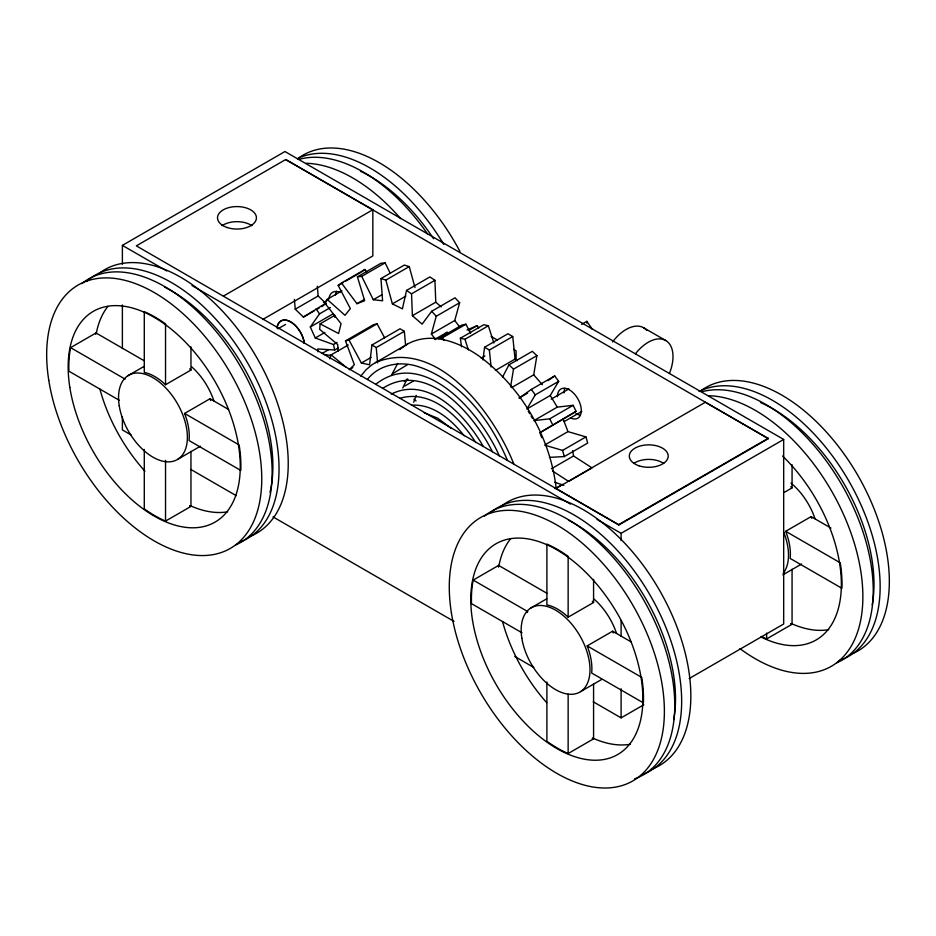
<?xml version="1.0" encoding="UTF-8"?>
<svg xmlns="http://www.w3.org/2000/svg" width="936" height="936" viewBox="0 0 936 936"><rect width="100%" height="100%" fill="white"/><g stroke="black" fill="none" stroke-linecap="round" stroke-linejoin="round"><path stroke-width="1.4" d="M317.83 351.772L317.854 348.952L334.725 350.005L338.341 347.911M334.889 315.303L320.124 323.833L319.667 329.343L337.709 344.553L338.083 351.187M405.557 345.279L404.34 331.321L400.035 328.782L371.943 345.01L369.58 364.794L361.366 363.016L348.999 340.037L345.489 340.891L354.346 364.712L349.21 369.72L352.872 367.602M482.976 359.95L484.567 347.256L507.955 333.754L512.752 336.539L515.081 359.073L517.187 360.676M510.565 386.966L513.513 369.135L536.901 355.633L532.327 351.339L508.938 364.841L502.468 377.266M511.559 387.633L533.719 374.845L536.901 355.633M441.184 306.879L435.778 302.188L434.924 280.332L429.928 276.927L406.54 290.429L402.398 308.868L392.383 303.872L385.854 280.098L380.964 278.565L382.59 300.795L373.277 299.731L361.717 276.366L357.412 276.845L364.666 300.702L356.955 303.685L341.488 283L338.188 285.457L350.356 308.599L345.01 315.327L327.155 299.356L325.19 303.545L341.067 323.704L338.61 333.532L320.124 323.833M435.603 339.557L431.356 334.023L436.258 316.239L459.646 302.737L455.025 297.8L431.648 311.29L422.124 324.137L412.39 315.689L411.536 293.834L406.54 290.429M431.356 334.023L454.744 320.521L459.646 302.737M413.642 402.246L416.263 395.366M329.764 358.78L331.145 354.873L348.239 344.998M402.772 388.019L407.066 378.975M391.552 375.114L397.683 363.437M558.663 381.338L535.287 394.84L526.874 409.009L550.251 395.507L558.663 381.338L554.72 375.921L531.332 389.423L518.965 398.163L527.576 393.19M337.054 342.424L333.438 344.518L315.292 337.99L310.307 327.003L319.527 313.852L330.385 307.581M360.758 376.143L365.999 369.814L372.072 364.677L407.488 344.05C432.21 330.56 461.822 343.044 482.368 358.511C522.487 389.587 550.111 437.264 556.101 487.75M367.462 379.466C378.787 364.513 399.847 360.84 417.07 366.257C460.36 380.273 490.324 419.89 507.452 460.383M376.167 383.959C424.605 346.343 482.017 415.385 499.438 456.183M399.836 349.608L400.432 349.081M444.343 334.714L447.349 332.14L435.041 339.241M382.555 388.463C427.319 359.365 474.318 415.315 492.371 451.69M401.041 348.555L407.488 344.05M361.577 271.955L364.876 269.498L366.596 271.791M547.97 380.695L554.72 375.921M294.395 299.426L295.249 309.196L303.404 317.082L325.728 303.322M393.26 373.288L407.57 364.63M391.26 394.103C429.214 375.067 466.07 416.602 483.163 446.25M576.108 411.372L539.826 432.748L576.108 411.372L573.136 405.311L557.259 407.125L533.883 420.627L549.748 418.813L573.136 405.311M122.382 264.28L122.382 245.384L284.965 151.527L783.678 439.452L783.678 623.996L689.153 678.565M285.784 159.483L136.34 245.864L618.93 524.92L555.914 488.534L705.358 402.258L768.374 438.633L285.784 159.576L372.832 209.746L372.832 255.914L262.653 319.527M119.398 400.351L68.901 371.194A121.68 70.247 60 0 1 70.586 347.642L96.022 332.959L144.378 360.875M372.832 209.746L223.388 296.115M127.939 375.71L144.144 366.35M295.249 309.196L318.158 295.963L317.316 286.194M341.488 283L364.876 269.498M165.532 384.719L165.532 323.926A121.68 70.247 60 0 0 144.284 311.641L144.284 372.423A48.672 28.103 60 0 1 165.532 384.719L190.956 370.036L190.956 346.882M338.188 285.457L343.114 282.613M345.571 281.198L360.348 272.668M357.412 276.845L380.8 263.344L385.105 262.864L390.242 273.253M361.717 276.366L385.105 262.864M327.155 299.356L341.933 290.827M277.957 328.817L285.55 324.441M323.458 302.55L327.261 300.362M303.404 317.082L314.262 310.81M316.672 309.418L319.082 308.026M321.493 306.634L323.903 305.241M380.964 278.565L404.352 265.063L409.243 266.596L414.999 287.574M385.854 280.098L409.243 266.596M310.307 327.003L333.228 313.771L334.889 317.433M356.955 303.685L364.338 299.415M373.277 299.731L381.9 294.758M184.567 413.443L239.125 444.939A121.68 70.247 60 0 1 240.809 470.445L189.049 440.563A48.672 28.103 60 0 0 184.567 413.443L210.003 398.759L228.606 409.5M315.292 337.99L324.932 332.409M392.383 303.872L405.92 296.057M411.536 293.834L434.924 280.332M322.288 353.328L328.442 349.771M345.489 340.891L373.581 324.663L377.091 323.821L384.649 337.861M348.999 340.037L377.091 323.821M412.39 315.689L435.778 302.188M178.004 459.155L200.433 446.203M371.943 345.01L376.249 347.548L404.34 331.321M361.366 363.016L371.136 357.376M465.894 324.242L461.916 325.061L438.528 338.563L442.506 337.744L465.894 324.242L470.656 333.216M468.585 330.584L477.196 325.611L478.705 328.01M461.518 346.788L460.383 338.224L483.772 324.722L488.358 325.763L493.869 342.997M460.383 338.224L464.97 339.265L488.358 325.763M404.247 381.338L407.909 379.22M144.284 449.502L144.284 508.845A121.68 70.247 60 0 0 165.532 521.095L190.956 506.411L190.956 451.398M404.738 386.041L413.349 381.069M484.567 347.256L489.364 350.041L512.752 336.539M481.221 358.149L484.918 356.019M495.39 370.445L515.081 359.073M581.63 324.347L586.849 321.34L592.441 329.413M551.222 399.11L568.889 388.908M564.197 421.574L581.864 411.372M545.828 444.401L567.988 431.613L585.948 436.901L587.691 443.067L564.303 456.569L549.42 457.376M544.6 445.115L562.559 450.403L585.948 436.901M551.398 468.76L573.557 455.972L592.02 467.895L568.632 481.396L552.474 470.96M555.013 488.686L562.407 484.415M522.007 632.794L471.51 603.65A121.68 70.247 60 0 1 473.195 580.086L498.631 565.402L546.987 593.319M618.93 524.476L768.374 438.2M618.93 524.92L768.374 438.633M597.051 519.433L621.106 533.321L783.678 439.452M530.548 608.154L546.753 598.806M568.14 617.175L568.14 556.37A121.68 70.247 60 0 0 546.893 544.085L546.893 604.867A48.672 28.103 60 0 1 568.14 617.175L593.576 602.491L593.576 579.325M784.122 492.476L792.067 487.89L792.067 464.724M587.176 645.898L641.733 677.395A121.68 70.247 60 0 1 643.418 702.889L591.669 673.019A48.672 28.103 60 0 0 587.176 645.898L612.612 631.203L631.215 641.944M785.678 531.297L840.235 562.793A121.68 70.247 60 0 1 841.92 588.299L790.159 558.418A48.672 28.103 60 0 0 785.678 531.297L811.114 516.613L830.946 528.068M580.612 691.61L601.801 679.372M782.847 574.844L801.544 564.057M593.26 701.789L621.106 717.865L643.792 704.761M546.893 681.958L546.893 741.289A121.68 70.247 60 0 0 568.14 753.538L593.576 738.855L593.576 683.842M761.342 636.457A121.68 70.247 60 0 0 766.631 638.937L792.067 624.253L792.067 569.24M375.383 362.583C437.685 336.679 494.653 414.66 513.946 464.396M467.052 329.963L477.196 325.611M399.941 398.303C431.976 388.756 460.079 417.994 475.78 442.541M411.442 405.194C433.204 403.685 451.491 419.808 464.186 435.778M323.95 354.451L331.168 355.481M424.265 412.846L437.72 418.216L451.012 428.185M554.732 482.239L563.8 485.339M643.594 327.74L665.753 340.529A35.018 20.218 -60 0 1 669.415 373.464M491.096 336.398L497.344 340.014M513.595 349.385L516.087 350.836L516.087 360.383M122.382 245.384L166.69 270.96M192.009 285.585L570.469 504.083M70.586 347.642L125.143 379.138M473.195 580.086L527.752 611.582A48.672 28.103 60 0 0 527.097 612.577M131.251 435.041L122.382 429.928L122.382 416.848M190.733 469.392L236.305 495.706M273.008 516.894L454.018 621.399M514.777 656.475L533.766 667.438M413.934 399.227L416.064 400.971M331.145 354.873L345.817 366.935M508.938 364.841L513.513 369.135M318.158 295.963L326.325 303.849M431.648 311.29L436.258 316.239M533.719 374.845L542.353 384.661M454.744 320.521L459.845 327.167M531.332 389.423L535.287 394.84M316.075 308.892L319.527 313.852M550.251 395.507L557.259 407.125M528.267 411.337L529.671 413.654M531.075 415.982L532.479 418.298M442.506 337.744L443.863 340.318M549.748 418.813L552.731 424.874M563.215 419.246L567.988 431.613M540.306 433.988L541.733 437.697M464.97 339.265L468.363 349.865M562.559 450.403L564.303 456.569M333.438 344.518L334.725 350.005M572.621 450.625L573.557 455.972M489.364 350.041L491.107 366.947M376.249 347.548L377.582 362.899M766.631 633.145L766.631 638.937M621.106 533.321L621.106 540.587M621.106 620.51L621.106 636.492M621.106 688.802L621.106 717.865M586.849 321.34L586.849 323.131M568.14 694.184L568.14 753.538M165.532 460.29L165.532 521.095M122.382 304.96L122.382 348.555M635.404 353.82A35.018 20.218 -60 0 1 665.753 340.529M612.542 341.956A35.018 20.218 -60 0 1 646.811 330.455M276.998 327.881A19.457 11.232 60 0 1 290.546 321.914A19.457 11.232 60 0 1 304.247 343.407M277.138 327.799A19.457 11.232 60 0 1 290.686 321.844A19.457 11.232 60 0 1 304.387 343.325M99.005 273.476A152.1 87.82 60 0 1 257.377 358.652A152.1 87.82 60 0 1 249.257 536.702M227.647 511.793A121.68 70.247 60 0 1 190.184 505.662M144.951 471.194A121.68 70.247 60 0 1 99.93 389.142M96.326 333.169A121.68 70.247 60 0 1 107.886 306.435M190.956 506.411A121.68 70.247 60 0 1 189.645 505.826M95.764 334.316A121.68 70.247 60 0 1 96.022 332.959M191.646 366.795A48.672 28.103 60 0 1 213.888 400.842M189.692 368.854A48.672 28.103 60 0 1 190.956 370.036M210.003 398.759A48.672 28.103 60 0 1 210.67 400.514M164.572 287.106A143.161 82.649 60 0 1 270.013 492.254M86.568 281.514A152.1 87.82 60 0 1 246.355 360.805A152.1 87.82 60 0 1 240.072 542.002M81.806 283.643A152.1 87.82 60 0 1 239.534 364.911A152.1 87.82 60 0 1 235.626 544.986M306.072 163.285A152.1 87.82 60 0 1 400.655 218.638M297.496 158.874A152.1 87.82 60 0 1 459.927 251.433M360.465 171.253A143.161 82.649 60 0 1 433.579 238.715M298.947 157.88A152.1 87.82 60 0 1 443.793 244.425M299.59 159.225A152.1 87.82 60 0 1 427.541 233.93M708.692 395.729A152.1 87.82 60 0 1 861.623 577.079A152.1 87.82 60 0 1 739.931 648.59M700.116 391.33A152.1 87.82 60 0 1 857.341 474.517A152.1 87.82 60 0 1 852.825 653.539M782.531 456.019A121.68 70.247 60 0 1 840.668 596.454A121.68 70.247 60 0 1 761.085 637.018M828.758 629.647A121.68 70.247 60 0 1 791.283 623.516M792.067 624.253A121.68 70.247 60 0 1 790.745 623.668M783.572 531.823A48.672 28.103 60 0 1 783.198 573.277M791.014 483.163A48.672 28.103 60 0 1 814.999 518.684M790.791 486.708A48.672 28.103 60 0 1 792.067 487.89M811.114 516.613A48.672 28.103 60 0 1 811.769 518.368M760.477 402.527A143.161 82.649 60 0 1 872.212 604.913M699.098 391.494A152.1 87.82 60 0 1 854.369 491.143A152.1 87.82 60 0 1 838.668 660.734M702.199 391.681A152.1 87.82 60 0 1 849.56 499.251A152.1 87.82 60 0 1 836.725 662.828M500.514 506.809A152.1 87.82 60 0 1 659.95 591.037A152.1 87.82 60 0 1 650.625 769.603M630.267 744.249A121.68 70.247 60 0 1 592.792 738.118M546.683 702.655A121.68 70.247 60 0 1 502.55 621.586M498.689 566.912A121.68 70.247 60 0 1 510.506 538.89M593.576 738.855A121.68 70.247 60 0 1 592.254 738.27M498.373 566.76A121.68 70.247 60 0 1 498.631 565.402M594.255 599.239A48.672 28.103 60 0 1 616.508 633.286M592.301 601.298A48.672 28.103 60 0 1 593.576 602.491M612.612 631.203A48.672 28.103 60 0 1 613.279 632.958M568.503 520.205A143.161 82.649 60 0 1 673.721 719.515M490.242 513.022A152.1 87.82 60 0 1 650.157 595.284A152.1 87.82 60 0 1 641.441 774.903M484.427 516.099A152.1 87.82 60 0 1 643.863 600.315A152.1 87.82 60 0 1 634.538 778.892M335.474 295.039A18.439 10.647 60 0 1 336.562 291.353M328.91 298.83A18.439 10.647 60 0 1 339.943 292.301M580.332 415.151A16.86 9.734 60 0 1 575.933 413.583M564.022 392.933A16.86 9.734 60 0 1 564.853 388.346M557.446 396.724A16.86 9.734 60 0 1 569.018 389.633A16.86 9.734 60 0 1 581.268 409.652A16.86 9.734 60 0 1 570.445 417.936M222.031 225.693A19.457 11.232 0 0 1 251.901 225.693M633.812 463.425A19.457 11.232 0 0 1 663.683 463.425M48.766 380.25A152.1 87.82 60 0 0 225.248 550.976A152.1 87.82 60 0 0 188.627 318.93A152.1 87.82 60 0 0 48.766 380.25M69.849 387.539A121.68 70.247 60 0 0 211.045 524.125A121.68 70.247 60 0 0 181.748 338.481A121.68 70.247 60 0 0 69.849 387.539M119.223 405.768A48.672 28.103 60 0 0 175.699 460.395A48.672 28.103 60 0 0 163.987 386.147A48.672 28.103 60 0 0 119.223 405.768M451.374 612.694A152.1 87.82 60 0 0 627.869 783.42A152.1 87.82 60 0 0 591.248 551.374A152.1 87.82 60 0 0 451.374 612.694M472.469 619.983A121.68 70.247 60 0 0 613.653 756.569A121.68 70.247 60 0 0 584.368 570.937A121.68 70.247 60 0 0 472.469 619.983M521.843 638.212A48.672 28.103 60 0 0 578.319 692.839A48.672 28.103 60 0 0 566.596 618.591A48.672 28.103 60 0 0 521.843 638.212M227.237 227.542A19.457 11.232 0 0 0 256.429 217.807A19.457 11.232 0 0 0 227.237 208.084A19.457 11.232 0 0 0 227.237 227.542M639.019 465.8A19.457 11.232 0 0 0 668.199 456.078A19.457 11.232 0 0 0 639.019 446.355A19.457 11.232 0 0 0 639.019 465.8"/></g></svg>
